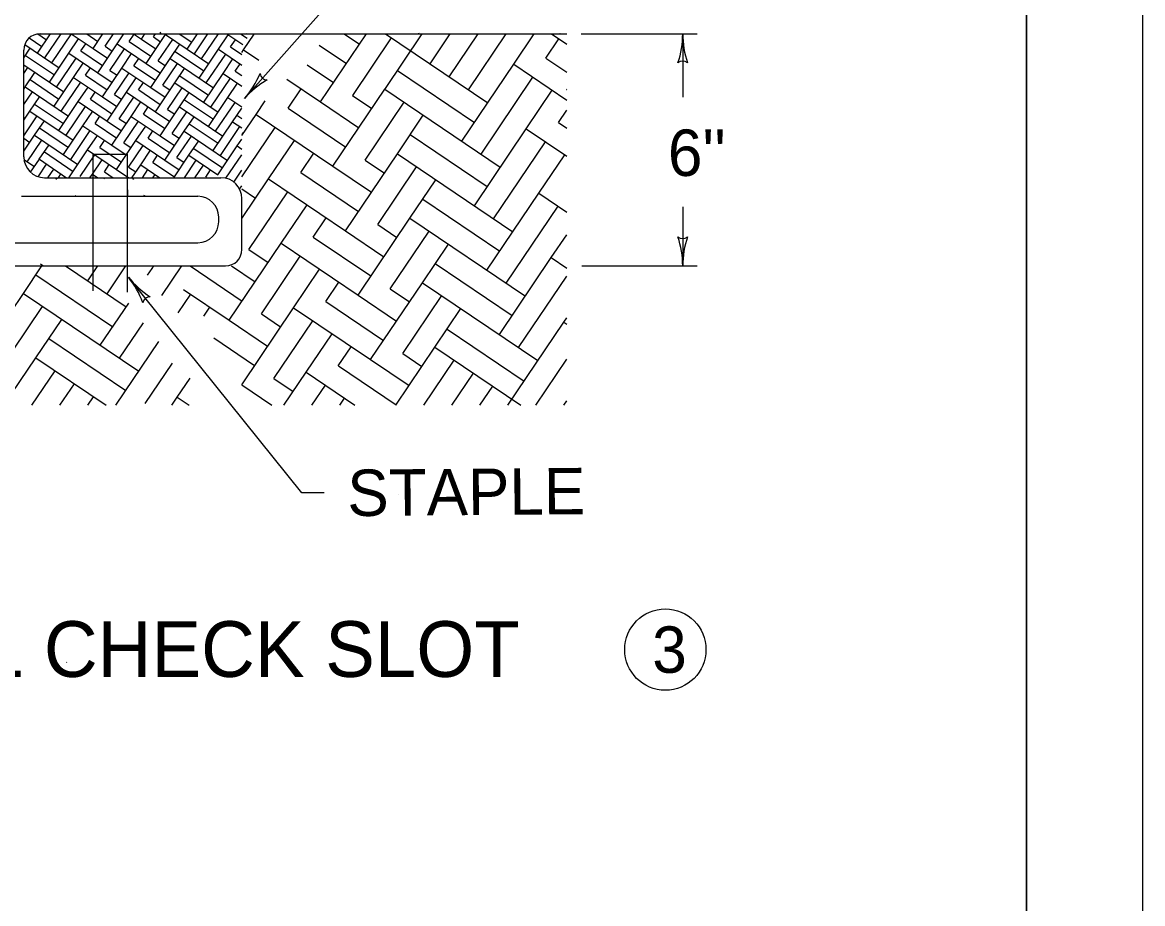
# Model space of a CAD drawing. Extents: x 1000 to 1036.3, y 1000 to 1022.
# Drawn here: x 1031.172 to 1036, y 1008.995 to 1012.791 of the extents above; entities that cross this region are included whole.
import ezdxf

# ---------------------------------------------------------------- set-up
doc = ezdxf.new("R2010")
doc.units = 0
for name, color, linetype in [('Level 1', 7, 'Continuous'), ('Level 10', 7, 'Continuous'), ('Level 11', 7, 'Continuous')]:
    doc.layers.add(name, color=color, linetype=linetype)

msp = doc.modelspace()

# ---------------------------------------------------------------- linework, layer by layer
at = {"layer": 'Level 1'}
for p, q in [((1033.3638, 1013.8544), (1032.1286, 1012.4635)), ((1031.237, 1012.6592), (1031.2931, 1012.7424)), ((1031.238, 1012.7417), (1031.2756, 1012.7163)), ((1031.2479, 1012.7424), (1033.5179, 1012.7424)), ((1031.2681, 1012.6382), (1031.3384, 1012.7424)), ((1031.2992, 1012.6173), (1031.3831, 1012.7416)), ((1031.382, 1012.7424), (1031.4764, 1012.6787)), ((1031.4491, 1012.7424), (1031.4973, 1012.7098)), ((1031.4764, 1012.6787), (1031.5193, 1012.7424)), ((1031.5161, 1012.7424), (1031.5183, 1012.7409)), ((1031.5284, 1012.6888), (1031.5645, 1012.7424)), ((1031.5805, 1012.6989), (1031.6098, 1012.7424)), ((1031.6325, 1012.7091), (1031.6535, 1012.7402)), ((1031.6503, 1012.7424), (1031.6846, 1012.7192)), ((1031.6846, 1012.7192), (1031.7002, 1012.7424)), ((1031.7049, 1012.6151), (1031.7887, 1012.7394)), ((1031.7367, 1012.7293), (1031.7455, 1012.7424)), ((1031.7706, 1012.7424), (1031.7656, 1012.7488)), ((1031.7887, 1012.7394), (1031.7907, 1012.7424)), ((1031.7887, 1012.7394), (1031.9753, 1012.6136)), ((1031.8483, 1012.7424), (1031.902, 1012.7061)), ((1031.882, 1012.6765), (1031.9264, 1012.7424)), ((1031.9131, 1012.6555), (1031.9717, 1012.7424)), ((1031.9442, 1012.6346), (1032.0169, 1012.7424)), ((1032.0172, 1012.6758), (1032.0592, 1012.738)), ((1032.0527, 1012.7424), (1032.1219, 1012.6957)), ((1032.112, 1012.7424), (1032.14, 1012.7234)), ((1032.1248, 1012.6728), (1032.1702, 1012.7401)), ((1032.1388, 1012.7417), (1032.1381, 1012.7431)), ((1032.4565, 1012.4491), (1032.6543, 1012.7424)), ((1032.5582, 1012.7424), (1032.6243, 1012.6978)), ((1032.7341, 1012.503), (1032.8955, 1012.7424)), ((1032.7371, 1012.7424), (1033.1777, 1012.4452)), ((1032.8823, 1012.7424), (1032.8808, 1012.7455)), ((1032.9289, 1012.613), (1033.0162, 1012.7424)), ((1033.0118, 1012.557), (1033.1368, 1012.7424)), ((1033.0948, 1012.5011), (1033.2575, 1012.7424)), ((1033.2894, 1012.611), (1033.378, 1012.7424)), ((1033.4525, 1012.7424), (1033.5179, 1012.6982)), ((1033.4904, 1012.7417), (1033.489, 1012.7426)), ((1033.5804, 1012.7424), (1034.0804, 1012.7424)), ((1034.0179, 1012.7424), (1034.0179, 1012.4687)), ((1031.1821, 1012.6963), (1031.3303, 1012.5963)), ((1031.201, 1012.7243), (1031.2559, 1012.6872)), ((1031.3722, 1012.6585), (1031.4142, 1012.7207)), ((1031.4243, 1012.6686), (1031.4453, 1012.6997)), ((1031.4966, 1012.5746), (1031.5805, 1012.699)), ((1031.5284, 1012.6888), (1031.5595, 1012.6679)), ((1031.5805, 1012.699), (1031.7049, 1012.6151)), ((1031.6326, 1012.7091), (1031.7258, 1012.6462)), ((1031.6846, 1012.7192), (1031.7468, 1012.6772)), ((1031.7367, 1012.7293), (1031.7678, 1012.7083)), ((1031.7569, 1012.6252), (1031.8198, 1012.7185)), ((1031.809, 1012.6353), (1031.8509, 1012.6975)), ((1032.0693, 1012.6859), (1032.0903, 1012.717)), ((1032.0693, 1012.6859), (1032.1179, 1012.6532)), ((1032.4511, 1012.694), (1032.5683, 1012.6149)), ((1032.5954, 1012.4761), (1032.7631, 1012.7248)), ((1033.4283, 1012.638), (1033.4842, 1012.7209)), ((1031.1779, 1012.6386), (1031.2059, 1012.6802)), ((1031.1779, 1012.2124), (1031.1779, 1012.6724)), ((1031.1852, 1012.6495), (1031.3096, 1012.5656)), ((1031.2884, 1012.5341), (1031.3722, 1012.6585)), ((1031.3195, 1012.5131), (1031.4033, 1012.6375)), ((1031.3722, 1012.6585), (1031.4966, 1012.5746)), ((1031.4243, 1012.6686), (1031.5176, 1012.6057)), ((1031.4763, 1012.6787), (1031.5385, 1012.6368)), ((1031.5487, 1012.5847), (1031.6116, 1012.678)), ((1031.6007, 1012.5948), (1031.6427, 1012.657)), ((1031.6528, 1012.6049), (1031.6738, 1012.636)), ((1031.7251, 1012.5109), (1031.809, 1012.6353)), ((1031.809, 1012.6353), (1031.9955, 1012.5095)), ((1031.8301, 1012.6666), (1031.9545, 1012.5827)), ((1031.9334, 1012.5514), (1032.0172, 1012.6758)), ((1031.9645, 1012.5304), (1032.0483, 1012.6548)), ((1032.0172, 1012.6758), (1032.1179, 1012.6079)), ((1032.1179, 1012.6624), (1032.1249, 1012.6728)), ((1032.1249, 1012.6728), (1032.1906, 1012.6284)), ((1033.4284, 1012.638), (1033.5179, 1012.5777)), ((1031.1779, 1012.6086), (1031.3505, 1012.4922)), ((1031.1779, 1012.5715), (1031.1951, 1012.597)), ((1031.3925, 1012.5543), (1031.4344, 1012.6165)), ((1031.4445, 1012.5645), (1031.4655, 1012.5956)), ((1031.5169, 1012.4705), (1031.6007, 1012.5948)), ((1031.6007, 1012.5948), (1031.7251, 1012.5109)), ((1031.6528, 1012.605), (1031.7461, 1012.542)), ((1031.7049, 1012.6151), (1031.767, 1012.5731)), ((1031.7569, 1012.6252), (1031.788, 1012.6042)), ((1031.7772, 1012.5211), (1031.8401, 1012.6143)), ((1031.8292, 1012.5312), (1031.8712, 1012.5934)), ((1032.0375, 1012.5717), (1032.0794, 1012.6339)), ((1032.0895, 1012.5818), (1032.1105, 1012.6129)), ((1032.3988, 1012.6087), (1032.5124, 1012.532)), ((1033.0658, 1012.2794), (1033.2895, 1012.611)), ((1033.2895, 1012.611), (1033.5179, 1012.457)), ((1031.1842, 1012.5139), (1031.2262, 1012.5761)), ((1031.2051, 1012.5448), (1031.3294, 1012.4609)), ((1031.3086, 1012.43), (1031.3925, 1012.5543)), ((1031.3925, 1012.5543), (1031.5169, 1012.4705)), ((1031.4446, 1012.5645), (1031.5378, 1012.5016)), ((1031.4966, 1012.5746), (1031.5588, 1012.5326)), ((1031.5487, 1012.5847), (1031.5798, 1012.5637)), ((1031.5689, 1012.4806), (1031.6318, 1012.5738)), ((1031.621, 1012.4907), (1031.6629, 1012.5529)), ((1031.8499, 1012.5619), (1031.9743, 1012.478)), ((1031.9536, 1012.4473), (1032.0375, 1012.5717)), ((1031.9847, 1012.4263), (1032.0686, 1012.5507)), ((1032.0375, 1012.5717), (1032.1179, 1012.5174)), ((1032.0896, 1012.5818), (1032.1179, 1012.5627)), ((1032.3115, 1012.5469), (1032.4565, 1012.4491)), ((1032.7888, 1012.5841), (1033.1205, 1012.3604)), ((1033.1487, 1012.2234), (1033.3724, 1012.5551)), ((1031.1779, 1012.5044), (1031.1842, 1012.5139)), ((1031.1779, 1012.4374), (1031.2153, 1012.4929)), ((1031.1842, 1012.5139), (1031.3708, 1012.388)), ((1031.3397, 1012.409), (1031.4236, 1012.5334)), ((1031.4127, 1012.4502), (1031.4547, 1012.5124)), ((1031.4648, 1012.4603), (1031.4858, 1012.4914)), ((1031.5371, 1012.3663), (1031.621, 1012.4907)), ((1031.621, 1012.4907), (1031.7453, 1012.4068)), ((1031.673, 1012.5008), (1031.694, 1012.5319)), ((1031.6731, 1012.5008), (1031.7663, 1012.4379)), ((1031.7251, 1012.5109), (1031.7873, 1012.469)), ((1031.7453, 1012.4068), (1031.8292, 1012.5312)), ((1031.7772, 1012.5211), (1031.8083, 1012.5001)), ((1031.7974, 1012.4169), (1031.8603, 1012.5102)), ((1031.8292, 1012.5312), (1032.0158, 1012.4054)), ((1032.0577, 1012.4675), (1032.0996, 1012.5297)), ((1032.3176, 1012.4221), (1032.3736, 1012.505)), ((1032.5105, 1012.1714), (1032.7342, 1012.5031)), ((1032.7342, 1012.5031), (1033.2316, 1012.1675)), ((1033.3434, 1012.3333), (1033.4553, 1012.4992)), ((1033.5173, 1012.5025), (1033.5179, 1012.5033)), ((1033.5174, 1012.5025), (1033.5179, 1012.5023)), ((1031.2044, 1012.4097), (1031.2464, 1012.4719)), ((1031.3288, 1012.3259), (1031.4127, 1012.4502)), ((1031.4127, 1012.4502), (1031.5371, 1012.3663)), ((1031.4648, 1012.4603), (1031.5581, 1012.3974)), ((1031.5168, 1012.4705), (1031.579, 1012.4285)), ((1031.5689, 1012.4806), (1031.6, 1012.4596)), ((1031.5892, 1012.3765), (1031.6521, 1012.4697)), ((1031.6412, 1012.3866), (1031.6831, 1012.4488)), ((1031.8494, 1012.427), (1031.8914, 1012.4892)), ((1031.8706, 1012.4583), (1031.9949, 1012.3745)), ((1031.9738, 1012.3432), (1032.0577, 1012.4675)), ((1032.0049, 1012.3222), (1032.0888, 1012.4466)), ((1032.0577, 1012.4675), (1032.1179, 1012.427)), ((1032.1788, 1012.3951), (1032.2185, 1012.454)), ((1032.4565, 1012.4491), (1032.6223, 1012.3372)), ((1032.5953, 1012.4761), (1032.6782, 1012.4201)), ((1032.6493, 1012.1984), (1032.8171, 1012.4471)), ((1031.1779, 1012.3703), (1031.2045, 1012.4097)), ((1031.2045, 1012.4097), (1031.391, 1012.2839)), ((1031.2247, 1012.4398), (1031.3491, 1012.3559)), ((1031.3599, 1012.3049), (1031.4438, 1012.4292)), ((1031.4329, 1012.3461), (1031.4749, 1012.4083)), ((1031.6933, 1012.3967), (1031.7142, 1012.4278)), ((1031.6933, 1012.3967), (1031.7866, 1012.3338)), ((1031.7453, 1012.4068), (1031.8075, 1012.3649)), ((1031.7656, 1012.3027), (1031.8495, 1012.4271)), ((1031.7974, 1012.4169), (1031.8285, 1012.396)), ((1031.8177, 1012.3128), (1031.8806, 1012.4061)), ((1031.8495, 1012.4271), (1032.036, 1012.3012)), ((1032.0779, 1012.3634), (1032.1179, 1012.4226)), ((1032.1179, 1012.3048), (1032.1788, 1012.3951)), ((1032.1788, 1012.3951), (1032.5105, 1012.1714)), ((1032.3178, 1012.4221), (1032.5664, 1012.2543)), ((1033.4823, 1012.3603), (1033.5179, 1012.4131)), ((1031.1779, 1012.3032), (1031.2356, 1012.3888)), ((1031.1779, 1012.3824), (1031.1835, 1012.3786)), ((1031.2247, 1012.3056), (1031.2666, 1012.3678)), ((1031.3491, 1012.2217), (1031.433, 1012.3461)), ((1031.433, 1012.3461), (1031.5573, 1012.2622)), ((1031.485, 1012.3562), (1031.506, 1012.3873)), ((1031.4851, 1012.3562), (1031.5783, 1012.2933)), ((1031.5371, 1012.3663), (1031.5993, 1012.3244)), ((1031.5573, 1012.2622), (1031.6412, 1012.3866)), ((1031.5891, 1012.3765), (1031.6202, 1012.3555)), ((1031.6094, 1012.2723), (1031.6723, 1012.3656)), ((1031.6412, 1012.3866), (1031.7656, 1012.3027)), ((1031.8697, 1012.3229), (1031.9116, 1012.3851)), ((1031.8913, 1012.355), (1032.0157, 1012.2711)), ((1031.9941, 1012.239), (1032.078, 1012.3634)), ((1032.078, 1012.3634), (1032.1179, 1012.3365)), ((1032.0967, 1012.3912), (1032.1179, 1012.3769)), ((1032.7881, 1012.2254), (1032.8999, 1012.3912)), ((1033.4824, 1012.3603), (1033.5179, 1012.3364)), ((1031.1779, 1012.2362), (1031.2247, 1012.3056)), ((1031.2247, 1012.3056), (1031.4113, 1012.1798)), ((1031.2458, 1012.337), (1031.3702, 1012.2531)), ((1031.3802, 1012.2008), (1031.4641, 1012.3251)), ((1031.4532, 1012.242), (1031.4951, 1012.3042)), ((1031.6614, 1012.2824), (1031.7034, 1012.3446)), ((1031.7135, 1012.2926), (1031.7345, 1012.3237)), ((1031.7656, 1012.3027), (1031.8278, 1012.2607)), ((1031.7858, 1012.1986), (1031.8697, 1012.3229)), ((1031.8176, 1012.3128), (1031.8487, 1012.2918)), ((1031.8379, 1012.2087), (1031.9008, 1012.302)), ((1031.8697, 1012.3229), (1032.0563, 1012.1971)), ((1032.0252, 1012.2181), (1032.1091, 1012.3424)), ((1032.1179, 1012.1259), (1032.2618, 1012.3392)), ((1032.1179, 1012.3156), (1032.1229, 1012.3122)), ((1032.8439, 1012.3082), (1033.1756, 1012.0844)), ((1033.1198, 1012.0017), (1033.3435, 1012.3333)), ((1033.3435, 1012.3333), (1033.5179, 1012.2157)), ((1031.1779, 1012.292), (1031.2037, 1012.2745)), ((1031.1929, 1012.1914), (1031.2558, 1012.2846)), ((1031.2449, 1012.2015), (1031.2869, 1012.2637)), ((1031.5053, 1012.2521), (1031.5262, 1012.2832)), ((1031.5053, 1012.2521), (1031.5985, 1012.1892)), ((1031.5573, 1012.2622), (1031.6195, 1012.2202)), ((1031.5776, 1012.1581), (1031.6615, 1012.2824)), ((1031.6094, 1012.2723), (1031.6405, 1012.2513)), ((1031.6296, 1012.1682), (1031.6926, 1012.2615)), ((1031.6615, 1012.2824), (1031.7858, 1012.1986)), ((1031.7136, 1012.2926), (1031.8068, 1012.2297)), ((1031.8899, 1012.2188), (1031.9319, 1012.281)), ((1031.9102, 1012.2488), (1032.0346, 1012.1649)), ((1032.0143, 1012.1349), (1032.0982, 1012.2593)), ((1032.0982, 1012.2593), (1032.1179, 1012.2885)), ((1032.0982, 1012.2593), (1032.1179, 1012.246)), ((1032.2327, 1012.1174), (1032.3446, 1012.2833)), ((1033.2027, 1011.9458), (1033.4264, 1012.2774)), ((1031.1779, 1012.2467), (1031.1828, 1012.2434)), ((1031.1786, 1012.201), (1031.224, 1012.1704)), ((1031.2074, 1012.1457), (1031.245, 1012.2015)), ((1031.245, 1012.2015), (1031.3623, 1012.1224)), ((1031.2666, 1012.2336), (1031.391, 1012.1497)), ((1031.3725, 1012.1224), (1031.4532, 1012.242)), ((1031.4214, 1012.1277), (1031.4843, 1012.221)), ((1031.4532, 1012.242), (1031.5776, 1012.1581)), ((1031.6817, 1012.1783), (1031.7236, 1012.2405)), ((1031.7337, 1012.1884), (1031.7547, 1012.2195)), ((1031.8249, 1012.1224), (1031.8899, 1012.2188)), ((1031.8379, 1012.2087), (1031.869, 1012.1877)), ((1031.8899, 1012.2188), (1032.0143, 1012.1349)), ((1032.0493, 1012.1198), (1032.1179, 1012.2214)), ((1032.3716, 1012.1444), (1032.4275, 1012.2274)), ((1032.5644, 1011.8937), (1032.7881, 1012.2254)), ((1032.7881, 1012.2254), (1033.2856, 1011.8898)), ((1033.3974, 1012.0557), (1033.5093, 1012.2215)), ((1031.2398, 1012.1268), (1031.2761, 1012.1805)), ((1031.282, 1012.1224), (1031.3071, 1012.1596)), ((1031.4734, 1012.1378), (1031.5154, 1012.2)), ((1031.5255, 1012.148), (1031.5465, 1012.1791)), ((1031.5775, 1012.1581), (1031.6305, 1012.1224)), ((1031.6296, 1012.1682), (1031.6607, 1012.1472)), ((1031.6439, 1012.1224), (1031.6817, 1012.1783)), ((1031.6817, 1012.1783), (1031.7647, 1012.1224)), ((1031.6892, 1012.1224), (1031.7128, 1012.1573)), ((1031.7338, 1012.1884), (1031.827, 1012.1255)), ((1031.7858, 1012.1986), (1031.848, 1012.1566)), ((1031.8701, 1012.1224), (1031.921, 1012.1978)), ((1031.9153, 1012.1224), (1031.9521, 1012.1769)), ((1031.9622, 1012.1248), (1031.9832, 1012.1559)), ((1032.0834, 1012.1032), (1032.1179, 1012.1543)), ((1032.5105, 1012.1714), (1032.6763, 1012.0595)), ((1032.6493, 1012.1984), (1032.7322, 1012.1425)), ((1032.7033, 1011.9207), (1032.8711, 1012.1695)), ((1031.2679, 1012.1224), (1032.0279, 1012.1224)), ((1031.3164, 1012.1161), (1031.3229, 1012.1224)), ((1031.3273, 1012.1224), (1031.3382, 1012.1386)), ((1031.463, 1012.1224), (1031.4734, 1012.1378)), ((1031.4734, 1012.1378), (1031.4964, 1012.1224)), ((1031.5232, 1012.1181), (1031.5254, 1012.1224)), ((1031.5255, 1012.148), (1031.5635, 1012.1224)), ((1031.6521, 1012.1144), (1031.6458, 1012.1224)), ((1031.7344, 1012.1224), (1031.7439, 1012.1364)), ((1032.1179, 1011.9471), (1032.2328, 1012.1174)), ((1032.2328, 1012.1174), (1032.5644, 1011.8937)), ((1032.3717, 1012.1444), (1032.6204, 1011.9767)), ((1032.842, 1011.9477), (1032.9539, 1012.1136)), ((1031.6258, 1012.0424), (1031.6254, 1012.0997)), ((1032.1082, 1012.0729), (1032.1179, 1012.0872)), ((1032.1179, 1012.0743), (1032.1769, 1012.0345)), ((1032.148, 1011.8128), (1032.3157, 1012.0615)), ((1033.1738, 1011.724), (1033.3975, 1012.0557)), ((1033.3975, 1012.0557), (1033.5179, 1011.9744)), ((1031.1679, 1012.0424), (1031.9279, 1012.0424)), ((1031.4021, 1012.0424), (1031.3991, 1012.0461)), ((1031.7009, 1012.0424), (1031.695, 1012.0462)), ((1032.1179, 1011.8124), (1032.1179, 1012.0324)), ((1032.8975, 1012.03), (1033.2292, 1011.8062)), ((1032.2867, 1011.8398), (1032.3986, 1012.0056)), ((1033.2567, 1011.6681), (1033.4804, 1011.9997)), ((1034.0179, 1011.9967), (1034.0179, 1011.7424)), ((1032.0179, 1011.9324), (1032.0179, 1011.9524)), ((1032.1179, 1011.9536), (1032.1209, 1011.9516)), ((1032.4256, 1011.8668), (1032.4815, 1011.9497)), ((1032.6184, 1011.6161), (1032.8421, 1011.9477)), ((1032.7032, 1011.9207), (1032.7862, 1011.8648)), ((1032.8421, 1011.9477), (1033.3396, 1011.6122)), ((1032.4257, 1011.8668), (1032.6744, 1011.699)), ((1032.5644, 1011.8937), (1032.7302, 1011.7819)), ((1032.7573, 1011.6431), (1032.925, 1011.8918)), ((1033.4514, 1011.778), (1033.5179, 1011.8766)), ((1031.1079, 1011.8424), (1031.9279, 1011.8424)), ((1032.0631, 1011.5081), (1032.2868, 1011.8398)), ((1032.2868, 1011.8398), (1032.6184, 1011.6161)), ((1032.896, 1011.67), (1033.0079, 1011.8359)), ((1032.1479, 1011.8128), (1032.2308, 1011.7568)), ((1032.2019, 1011.5351), (1032.3697, 1011.7838)), ((1033.2277, 1011.4464), (1033.4514, 1011.778)), ((1033.4514, 1011.778), (1033.5179, 1011.7332)), ((1030.9879, 1011.7424), (1032.0479, 1011.7424)), ((1031.176, 1011.6239), (1031.256, 1011.7424)), ((1031.2601, 1011.7424), (1031.2496, 1011.7492)), ((1031.3581, 1011.7424), (1031.6196, 1011.566)), ((1031.4538, 1011.6779), (1031.4973, 1011.7424)), ((1031.5367, 1011.6219), (1031.6179, 1011.7424)), ((1031.7116, 1011.7025), (1031.7314, 1011.7318)), ((1031.7314, 1011.7318), (1031.7385, 1011.7424)), ((1031.7733, 1011.6151), (1031.8592, 1011.7424)), ((1031.8948, 1011.7424), (1032.119, 1011.5911)), ((1032.0734, 1011.7424), (1032.1749, 1011.6739)), ((1032.3407, 1011.5621), (1032.4526, 1011.7279)), ((1032.9516, 1011.7524), (1033.2833, 1011.5287)), ((1033.5826, 1011.7424), (1034.0804, 1011.7424)), ((1031.2296, 1011.7033), (1031.5613, 1011.4796)), ((1032.3766, 1010.7645), (1031.6286, 1011.6941)), ((1032.4795, 1011.5891), (1032.5355, 1011.672)), ((1032.6724, 1011.3384), (1032.8961, 1011.67)), ((1032.8961, 1011.67), (1033.3935, 1011.3345)), ((1033.3107, 1011.3904), (1033.5179, 1011.6976)), ((1030.9524, 1011.2922), (1031.1761, 1011.6239)), ((1031.1761, 1011.6239), (1031.6736, 1011.2883)), ((1031.8659, 1011.6411), (1032.0631, 1011.5081)), ((1032.7572, 1011.6431), (1032.8401, 1011.5871)), ((1031.5077, 1011.4002), (1031.6306, 1011.5823)), ((1031.8435, 1011.5403), (1031.8972, 1011.62)), ((1032.4797, 1011.5891), (1032.7283, 1011.4213)), ((1032.6184, 1011.6161), (1032.7842, 1011.5042)), ((1032.8113, 1011.3654), (1032.979, 1011.6141)), ((1031.0353, 1011.2363), (1031.259, 1011.5679)), ((1031.9541, 1011.5254), (1031.9801, 1011.5641)), ((1032.117, 1011.2305), (1032.3407, 1011.5621)), ((1032.2019, 1011.5351), (1032.2848, 1011.4792)), ((1032.3407, 1011.5621), (1032.6724, 1011.3384)), ((1032.95, 1011.3924), (1033.0619, 1011.5582)), ((1031.23, 1011.3462), (1031.3419, 1011.5121)), ((1031.5907, 1011.3442), (1031.6941, 1011.4976)), ((1032.063, 1011.5081), (1032.2289, 1011.3962)), ((1032.2559, 1011.2575), (1032.4237, 1011.5062)), ((1033.2639, 1011.1424), (1033.5054, 1011.5003)), ((1033.5053, 1011.5003), (1033.5179, 1011.5189)), ((1033.5054, 1011.5003), (1033.5179, 1011.4919)), ((1031.286, 1011.4293), (1031.6177, 1011.2056)), ((1031.9963, 1011.4326), (1032.173, 1011.3134)), ((1032.3947, 1011.2844), (1032.5065, 1011.4503)), ((1033.0023, 1011.4699), (1033.334, 1011.2462)), ((1031.5751, 1011.1424), (1031.7604, 1011.417)), ((1032.5335, 1011.3114), (1032.5895, 1011.3943)), ((1032.7814, 1011.1424), (1032.9501, 1011.3924)), ((1032.9501, 1011.3924), (1033.3207, 1011.1424)), ((1031.0926, 1011.1424), (1031.2301, 1011.3462)), ((1031.2301, 1011.3462), (1031.5323, 1011.1424)), ((1032.6724, 1011.3384), (1032.8382, 1011.2265)), ((1032.8112, 1011.3654), (1032.8941, 1011.3094)), ((1032.9021, 1011.1424), (1033.033, 1011.3364)), ((1033.3846, 1011.1424), (1033.5179, 1011.3399)), ((1031.2132, 1011.1424), (1031.313, 1011.2903)), ((1031.7006, 1011.1495), (1031.8182, 1011.3239)), ((1032.2989, 1011.1424), (1032.3947, 1011.2844)), ((1032.3947, 1011.2844), (1032.6054, 1011.1424)), ((1032.5337, 1011.3114), (1032.7823, 1011.1437)), ((1031.8393, 1011.1765), (1031.8947, 1011.2585)), ((1032.2559, 1011.2574), (1032.3388, 1011.2015)), ((1033.0226, 1011.1424), (1033.1158, 1011.2806)), ((1031.3338, 1011.1424), (1031.3958, 1011.2344)), ((1032.117, 1011.2304), (1032.2476, 1011.1424)), ((1032.4195, 1011.1424), (1032.4776, 1011.2285)), ((1033.1433, 1011.1424), (1033.1988, 1011.2246)), ((1031.4544, 1011.1424), (1031.4788, 1011.1784)), ((1031.8164, 1011.1424), (1031.8394, 1011.1765)), ((1031.8394, 1011.1765), (1031.89, 1011.1424)), ((1032.5401, 1011.1424), (1032.5605, 1011.1726)), ((1033.5052, 1011.1424), (1033.5179, 1011.1611)), ((1032.4726, 1010.765), (1032.3766, 1010.7645)), ((1032.7929, 1010.758), (1032.7933, 1010.7578)), ((1031.3622, 1010.0335), (1031.3628, 1010.0344))]:
    msp.add_line(p, q, dxfattribs=at)
msp.add_lwpolyline([(1031.4769, 1011.635), (1031.4769, 1012.2242), (1031.6235, 1012.2242), (1031.6235, 1011.6295)], dxfattribs=at)
msp.add_circle((1033.943, 1010.0891), 0.175, dxfattribs=at)
for centre, radius, start, end in [((1031.2479, 1012.6724), 0.07, 90, 180), ((1033.6269, 1012.7424), 0.3909, 341.3472, 359.9939), ((1034.4088, 1012.7424), 0.3909, 180, 198.6688), ((1034.4088, 1012.7424), 0.3909, 179.9878, 180), ((1034.0178, 1012.5937), 0.0313, 48.7746, 130.8913), ((1031.8363, 1012.7231), 0.3909, 318.3912, 337.06), ((1032.4209, 1012.2039), 0.3909, 119.7383, 138.3851), ((1032.2274, 1012.5747), 0.0313, 187.1658, 269.2825), ((1031.8363, 1012.7231), 0.3909, 318.379, 318.3912), ((1031.2679, 1012.2124), 0.09, 180, 270), ((1032.0279, 1012.0324), 0.09, 0, 90), ((1031.9279, 1011.9524), 0.09, 0, 90), ((1031.9279, 1011.9324), 0.09, 270, 0), ((1034.0179, 1011.891), 0.0313, 228.7746, 310.8913), ((1033.6269, 1011.7424), 0.3909, 0, 18.6688), ((1034.4088, 1011.7424), 0.3909, 161.3472, 179.9939), ((1032.0479, 1011.8124), 0.07, 270, 0), ((1033.6269, 1011.7424), 0.3909, 359.9878, 0), ((1031.9332, 1011.9391), 0.3909, 218.8191, 237.4879), ((1031.9332, 1011.9391), 0.3909, 218.8069, 218.8191), ((1031.324, 1011.449), 0.3909, 20.1662, 38.813), ((1031.7218, 1011.5782), 0.0313, 87.5937, 169.7104)]:
    msp.add_arc(centre, radius, start, end, dxfattribs=at)
at = {"layer": 'Level 10'}
for p, q in [((1036, 1022), (1036, 1000)), ((1035.5, 1021.5), (1035.5, 1000.5))]:
    msp.add_line(p, q, dxfattribs=at)
at = {"layer": 'Level 11'}
msp.add_lwpolyline([(1007, 1000.5), (1035.5, 1000.5), (1035.5, 1021.5), (1007, 1021.5)], close=True, dxfattribs=at)

# ---------------------------------------------------------------- texts
at = {"layer": 'Level 1'}
for s, p in [("6''", (1033.9548, 1012.1293)), ('STAPLE', (1032.5732, 1010.6643)), ('3', (1033.8871, 1009.9886))]:
    msp.add_text(s, height=0.2, rotation=0.4607, dxfattribs=at).set_placement(p)
msp.add_text('CHANNEL CHECK SLOT', height=0.24, dxfattribs=at).set_placement((1029.6416, 1009.9715))

doc.saveas('drawing.dxf')
